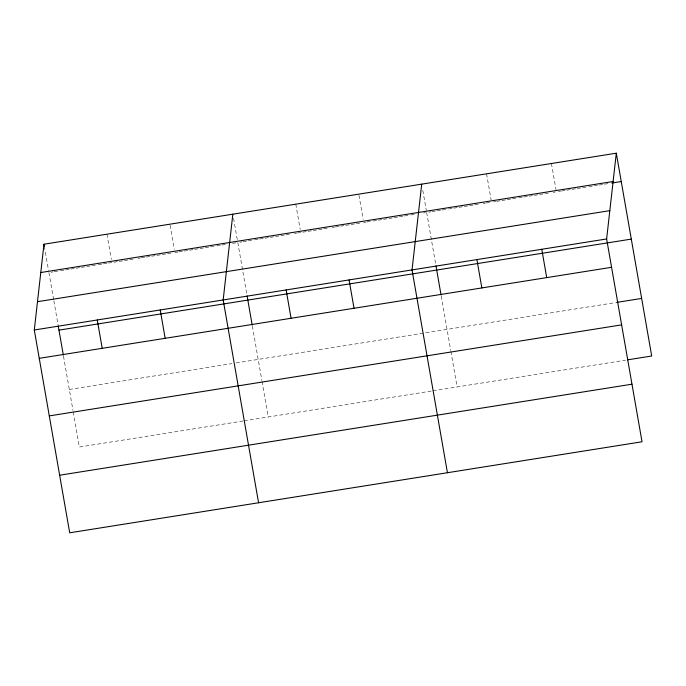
<?xml version="1.0" encoding="UTF-8"?>
<svg xmlns="http://www.w3.org/2000/svg" width="686" height="686" viewBox="0 0 686 686"><rect width="100%" height="100%" fill="white"/><g stroke="black" fill="none" stroke-linecap="round" stroke-linejoin="round"><path stroke-width="0.51" stroke-dasharray="3.43 2.57" d="M51.013 272.231L53.114 271.896M54.16 271.733L59.408 270.893M60.454 270.73L64.656 270.061M65.702 269.898L69.903 269.229M70.95 269.058L75.151 268.389M76.197 268.226L80.391 267.557M81.445 267.394L85.639 266.725M86.693 266.554L90.886 265.885M91.933 265.722L97.18 264.89M98.235 264.719L102.428 264.05M103.475 263.887L107.676 263.218M108.722 263.055L111.869 262.549M113.97 262.215L118.172 261.546M119.218 261.383L123.411 260.714M124.466 260.551L128.659 259.883M129.714 259.711L133.907 259.042M138.1 258.382L140.201 258.047M141.256 257.876L145.449 257.207M146.495 257.044L150.697 256.375M151.743 256.212L155.945 255.544M156.991 255.372L161.184 254.703M162.239 254.54L166.432 253.871M167.487 253.709L171.68 253.04M174.827 252.534L177.974 252.036M179.029 251.873L183.222 251.205M184.277 251.033L188.47 250.364M189.516 250.201L193.718 249.532M194.764 249.37L198.966 248.701M200.012 248.529L204.205 247.86M205.26 247.697L209.453 247.029M210.508 246.866L215.747 246.025M216.802 245.862L220.995 245.194M222.05 245.031L226.243 244.362M232.537 243.359L236.739 242.69M239.886 242.192L241.987 241.858M243.033 241.686L247.226 241.026M248.281 240.855L253.528 240.023M254.575 239.851L258.768 239.182M259.822 239.02L264.016 238.351M265.07 238.188L269.264 237.519M270.31 237.347L274.511 236.679M275.558 236.516L279.759 235.847M280.806 235.684L285.007 235.015M286.053 234.844L290.247 234.183M294.448 233.514L296.549 233.18M297.595 233.008L300.742 232.511M302.843 232.177L307.036 231.508M308.091 231.345L312.284 230.676M313.33 230.505L317.532 229.836M318.578 229.673L322.78 229.004M323.826 228.841L328.019 228.172M332.221 227.503L334.322 227.169M335.368 227.006L339.57 226.337M340.616 226.166L344.809 225.497M345.864 225.334L350.057 224.665M351.112 224.502L355.305 223.833M356.351 223.662L360.553 223.001M363.7 222.496L365.801 222.161M366.847 221.998L372.095 221.158M373.141 220.995L377.343 220.326M378.389 220.163L382.582 219.494M383.637 219.323L387.83 218.654M388.885 218.491L393.078 217.822M394.124 217.659L398.326 216.99M399.372 216.819L403.574 216.159M404.62 215.987L409.868 215.155M410.914 214.984L415.116 214.315M423.511 212.986L425.603 212.651M428.75 212.154L430.842 211.82M431.888 211.648L436.073 210.988M437.119 210.816L441.304 210.156M442.35 209.985L447.581 209.153M448.627 208.99L452.811 208.321M453.858 208.158L458.042 207.489M459.088 207.326L463.273 206.657M464.319 206.495L468.504 205.826M469.55 205.663L473.734 204.994M474.781 204.831L478.965 204.162M483.15 203.493L485.242 203.167M486.288 202.996L490.473 202.336M493.611 201.83L495.704 201.504M496.75 201.332L500.934 200.672M501.981 200.501L506.165 199.84M507.211 199.669L511.396 199M512.442 198.837L517.673 198.005M518.719 197.842L522.904 197.174M523.95 197.011L528.134 196.342M529.18 196.179L533.365 195.51M534.411 195.347L538.596 194.678M539.642 194.515L543.827 193.846M544.873 193.684L549.057 193.015M553.242 192.346L555.343 192.011M558.481 191.514L560.573 191.18M561.62 191.017L565.804 190.348M566.85 190.185L571.035 189.516M572.081 189.353L576.266 188.684M577.312 188.521L581.496 187.853M582.543 187.69L587.773 186.858M588.82 186.686L593.004 186.026M594.05 185.855L598.235 185.194M599.281 185.023L603.466 184.363M604.512 184.191L608.696 183.531M69.32 389.459L231.954 363.597M236.155 362.928L615.496 302.595M243.05 421.007L79.37 447.04L73.153 411.446M244.105 420.835L431.923 390.96M432.977 390.797L625.546 360.167M551.441 163.517L556.02 189.748M486.571 173.832L491.15 200.063M422.808 190.442L426.289 210.388M426.658 212.48L435.79 264.822M441.244 296.078L450.711 350.314M450.891 351.369L457.108 386.955M358.941 195.21L363.151 219.349M295.795 204.171L300.194 229.364M233.574 218.388L237.416 240.426M237.785 242.527L246.917 294.869M252.379 326.116L261.846 380.361M262.026 381.407L268.235 417.002M170.068 225.248L174.278 249.387M106.93 234.218L111.321 259.402M44.333 246.325L48.552 270.464M48.912 272.565L53.662 299.782M53.851 300.828L58.053 324.907M63.506 356.163L72.973 410.4"/><path stroke-width="1.03" d="M616.302 153.192L606.63 238.96L642.027 441.775L69.698 532.808L34.3 329.992L43.973 244.225L616.302 153.192L651.7 356.008L627.639 359.833M232.837 214.186L223.173 299.954L258.571 502.761M421.71 184.148L412.037 269.915L447.435 472.723M40.783 272.531L613.113 181.498M611.835 183.033L621.25 181.533M37.49 301.694L609.828 210.653M34.3 329.992L606.63 238.96M58.962 330.137L631.3 239.105M39.248 358.332L611.578 267.3M616.543 302.423L641.65 298.427M49.298 415.905L621.627 324.872M59.648 475.227L631.978 384.194M541.769 249.275L546.716 277.616M476.907 259.591L481.846 287.931M435.97 265.876L441.064 295.04M349.08 279.922L354.027 308.263M286.131 289.938L291.07 318.278M247.106 295.915L252.191 325.078M160.215 309.969L165.163 338.301M97.258 319.976L102.205 348.317M43.973 244.225L44.333 246.325M58.233 325.953L63.326 355.116"/></g></svg>
